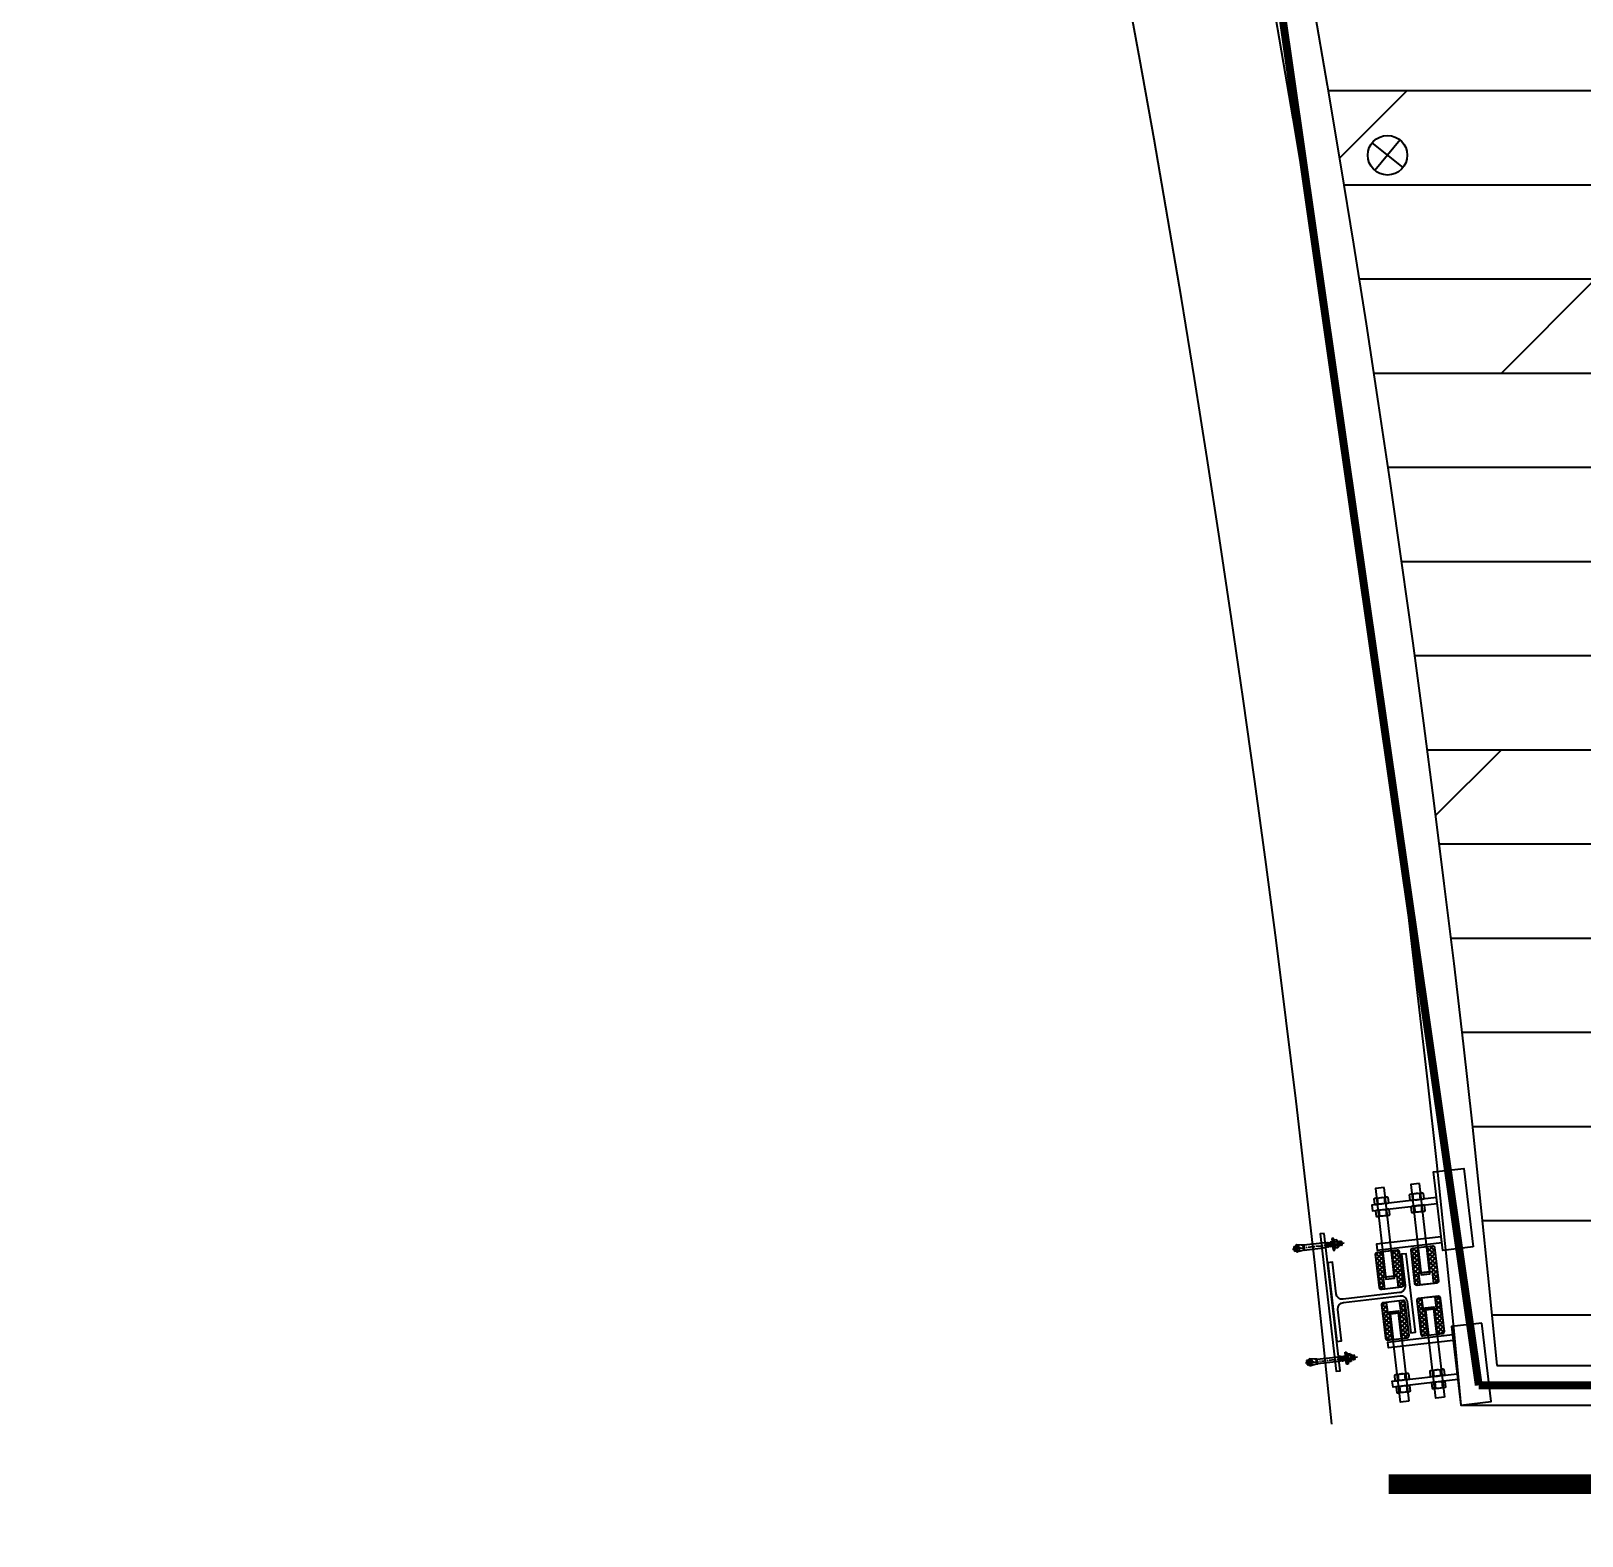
# Model space of a CAD drawing. Extents: x -89702 to 926017, y -610001 to -56924.
# Drawn here: x 50098 to 54020, y -131050 to -127245 of the extents above; entities that cross this region are included whole.
import ezdxf

# ---------------------------------------------------------------- set-up
doc = ezdxf.new("R2010")
doc.units = 0
doc.header["$LTSCALE"] = 10
doc.header["$MEASUREMENT"] = 0
doc.linetypes.add('CENTER', pattern=[2, 1.25, -0.25, 0.25, -0.25])
for name, color, linetype in [('CEN', 1, 'CENTER'), ('W-_ANTICOLLISION防撞措施', 6, 'Continuous'), ('W-PLASTIC_RAILINGS塑木栏杆', 6, 'Continuous'), ('W-STEEL_FRAME钢架', 3, 'Continuous'), ('W-WOOD_FLOOR木地板', 30, 'Continuous')]:
    doc.layers.add(name, color=color, linetype=linetype)
doc.styles.add('STANDARD_T3', font='simplex.shx', dxfattribs={"width": 0.7, "bigfont": 'gbcbig.shx'})
doc.dimstyles.new('W&&200', dxfattribs={"dimtxt": 700, "dimasz": 200, "dimexe": 500, "dimexo": 600, "dimgap": 200, "dimtad": 1, "dimdec": 0, "dimzin": 0, "dimdsep": 46, "dimtxsty": 'STANDARD_T3', "dimcen": 0.09, "dimclrd": 1, "dimclre": 1, "dimclrt": 7, "dimazin": 2, "dimtfac": 1, "dimtdec": 0, "dimtix": 1, "dimtmove": 2, "dimatfit": 3, "dimfxl": 0, "dimtolj": 1, "dimtzin": 0, "dimarcsym": 0})
pattern_1 = [(49.68420150381989, (-1344707.618885699, -2708936.447423299), (-6.052264038638758, 5.135562895788551), []), (139.6842015038199, (-1344707.618885699, -2708936.447423299), (-5.135562895788551, -6.052264038638757), [])]
pattern_2 = [(49.68420150381989, (-1344617.919490891, -2708929.097690575), (-6.052264038638758, 5.135562895788551), []), (139.6842015038199, (-1344617.919490891, -2708929.097690575), (-5.135562895788551, -6.052264038638757), [])]

# ---------------------------------------------------------------- blocks, each defined once
blk = doc.blocks.new('*D85')
at = {"layer": 'Defpoints', "color": 0, "transparency": 16777216}
for p in [(53713.31264249946, -130719.5643939077), (60847.30962359731, -130719.5643713261), (53713.31264249946, -134278.6058071854)]:
    blk.add_point(p, dxfattribs=at)
at = {"layer": 'W-WOOD_FLOOR木地板', "color": 1, "lineweight": -2, "transparency": 16777216}
for p, q in [((53713.31264249946, -134178.6058071854), (53713.31264249946, -134778.6058071854)), ((60847.30962359731, -134178.6058071854), (60847.30962359731, -134778.6058071854)), ((60647.30962359731, -134278.6058071854), (53913.31264249946, -134278.6058071854))]:
    blk.add_line(p, q, dxfattribs=at)
at = {"layer": 'W-WOOD_FLOOR木地板', "color": 1, "transparency": 16777216}
for points in [[(53913.31264249946, -134245.2724738521), (53913.31264249946, -134311.9391405187), (53713.31264249946, -134278.6058071854)], [(60647.30962359731, -134245.2724738521), (60647.30962359731, -134311.9391405187), (60847.30962359731, -134278.6058071854)]]:
    blk.add_solid(points, dxfattribs=at)
at = {"layer": 'W-WOOD_FLOOR木地板', "color": 7, "transparency": 16777216, "insert": (57280.31113304838, -133728.6058071854), "char_height": 700, "attachment_point": 5, "style": 'STANDARD_T3'}
blk.add_mtext('\\A1;7134', dxfattribs=at)
blk = doc.blocks.new('dimaideng')
for p, q in [((564093.6504764834, -312859.8047351431), (564167.724875482, -312926.9834774132)), ((564164.890825282, -312856.9229590791), (564096.4845266835, -312929.8652534772))]:
    blk.add_line(p, q)
blk.add_circle((564130.6876759827, -312893.3941062782), 50)
blk = doc.blocks.new('*U60')
at = {"rotation": 268.3344565354122}
blk.add_blockref('dimaideng', (332230.7636416096, 554781.485014278), dxfattribs=at)
blk = doc.blocks.new('*U61')
at = {"color": 0, "linetype": 'ByBlock', "lineweight": -2, "transparency": 16777216, "rotation": 95.4695864991613}
blk.add_blockref('*U60', (594737.4228015877, -313835.0294088777), dxfattribs=at)
blk = doc.blocks.new('HW200a')
at = {"layer": 'W-STEEL_FRAME钢架'}
blk.add_lwpolyline([(-1440883.381686876, 1205965.440581847), (-1440803.381686876, 1205965.440581847), (-1440803.381686876, 1205953.440581847), (-1441003.381686876, 1205953.440581847), (-1441003.381686876, 1205965.440581847), (-1440923.381686876, 1205965.440581847, 0.414213562373095), (-1440907.381686876, 1205981.440581847), (-1440907.381686876, 1206125.440581847, 0.414213562373095), (-1440923.381686876, 1206141.440581847), (-1441003.381686876, 1206141.440581847), (-1441003.381686876, 1206153.440581847), (-1440803.381686876, 1206153.440581847), (-1440803.381686876, 1206141.440581847), (-1440883.381686876, 1206141.440581847, 0.414213562373095), (-1440899.381686876, 1206125.440581847), (-1440899.381686876, 1205981.440581847, 0.414213562373095)], format="xyb", close=True, dxfattribs=at)
blk = doc.blocks.new('NY-M12')
for p, q in [((-0.7794228634060119, 0), (0.08660254037846471, -1.5)), ((-0.08660254037846471, 0), (0.7794228634060119, -1.5))]:
    blk.add_line(p, q)
blk.add_lwpolyline([(11.01499999999997, 0), (-11.015, 0), (-11.015, -1.5), (11.01499999999997, -1.5)], close=True)
blk = doc.blocks.new('$matou$00000104')
for p, q in [((-60.6343106712884, 6.063409997387907, 1e-08), (-62.00135385307476, 5.315338772527866, 1e-08)), ((-62.00135385307476, -5.315346299135854, 1e-08), (-62.00135385307476, 5.315338772527866, 1e-08)), ((-60.6343106712884, 6.063409997387907, 1e-08), (-56.91753413558035, 5.408042012800479, 1e-08)), ((-60.6343106712884, -6.063417523992939, 1e-08), (-60.6343106712884, 6.063409997387907, 1e-08)), ((-56.91753413558035, 6.508283704383075, 1e-08), (-56.91753413558035, 5.392294827084015, 1e-08)), ((-40.26023992027604, 6.519596590571609, 1e-08), (-54.04563538711591, 8.892189300433984, 1e-08)), ((-46.51618238549781, 0.8488741631911125, 1e-08), (-52.37411347224497, 0.8488741631911125, 1e-08)), ((-46.03110928470505, 0.3638010623376431, 1e-08), (-46.03110928470505, -0.3638085889454032, 1e-08)), ((-38.64954081513497, 6.063409997387907, 1e-08), (-40.26023992027604, 6.519596590571609, 1e-08)), ((-40.26023992027604, 5.007697491291538, 1e-08), (-40.26023992027604, 6.519596590571609, 1e-08)), ((-38.64954081513497, 4.973740758475969, 1e-08), (-40.26023992027604, 5.007697491291538, 1e-08)), ((-38.64954081513497, -6.063417523992939, 1e-08), (-38.64954081513497, 6.063409997387907, 1e-08)), ((-36.81864533366297, 6.548483098238648, 1e-08), (-38.16446771432675, 6.548483098238648, 1e-08)), ((-36.33357223287021, -6.063417523992939, 1e-08), (-36.33357223287021, 6.063409997387907, 1e-08)), ((-36.33357223287021, 6.063409997387907, 1e-08), (18.5534239027038, 6.063412713001981, 1e-08)), ((19.35791455947037, 6.063413234069458, 1e-08), (18.5534239027038, 6.063412713001981, 1e-08)), ((18.5534239027038, -4.663128857520405, 1e-08), (19.35791455947037, 6.063413234069458, 1e-08)), ((18.5534239027038, -6.063414287311389, 1e-08), (18.5534239027038, 6.063412713001981, 1e-08)), ((19.46293596669238, 6.063413234069458, 1e-08), (19.25289315224745, 6.063413234069458, 1e-08)), ((19.35858802579696, -4.850731535161003, 1e-08), (20.26810008978555, 4.850730481935898, 1e-08)), ((20.11056797928995, 4.941681688343124, 1e-08), (19.46293596669238, 6.063413234069458, 1e-08)), ((21.07191728023918, 6.063413234069458, 1e-08), (20.4242852703037, 4.941681688122571, 1e-08)), ((20.44932903626523, -3.638048783024715, 1e-08), (20.99503627466947, 3.638047729799382, 1e-08)), ((21.28196009468411, 6.063413234069458, 1e-08), (21.07191728023918, 6.063413234069458, 1e-08)), ((21.17761215377323, -4.850731535161003, 1e-08), (22.08712421777727, 4.850730481935898, 1e-08)), ((21.92959210728168, 4.941681688343124, 1e-08), (21.28196009468411, 6.063413234069458, 1e-08)), ((22.8909414082309, 6.063413234069458, 1e-08), (22.24330939829542, 4.941681688122571, 1e-08)), ((22.26835316425604, -3.638048783024715, 1e-08), (22.81406040264665, 3.638047729799382, 1e-08)), ((23.10098422267583, 6.063413234069458, 1e-08), (22.8909414082309, 6.063413234069458, 1e-08)), ((22.99663628176495, -4.850731535161003, 1e-08), (23.906148345769, 4.850730481935898, 1e-08)), ((23.7486162352734, 4.941681688343124, 1e-08), (23.10098422267583, 6.063413234069458, 1e-08)), ((24.70996553622263, 6.063413234069458, 1e-08), (24.06233352628715, 4.941681688122571, 1e-08)), ((24.08737729224777, -3.638048783024715, 1e-08), (24.63308453063837, 3.638047729799382, 1e-08)), ((24.92000835066756, 6.063413234069458, 1e-08), (24.70996553622263, 6.063413234069458, 1e-08)), ((24.81566040975758, -4.850731535161003, 1e-08), (25.72517247374526, 4.850730481935898, 1e-08)), ((25.56764036325058, 4.941681688343124, 1e-08), (24.92000835066756, 6.063413234069458, 1e-08)), ((26.5289896641998, 6.063413234069458, 1e-08), (25.88135765426341, 4.941681688122571, 1e-08)), ((25.90640142022494, -3.638048783024715, 1e-08), (26.4521086586301, 3.638047729799382, 1e-08)), ((26.73903247864473, 6.063413234069458, 1e-08), (26.5289896641998, 6.063413234069458, 1e-08)), ((26.63468453774931, -4.850731535161003, 1e-08), (27.54419660173699, 4.850730481935898, 1e-08)), ((27.38666449124139, 4.941681688343124, 1e-08), (26.73903247864473, 6.063413234069458, 1e-08)), ((28.34801379219152, 6.063413234069458, 1e-08), (27.70038178225514, 4.941681688122571, 1e-08)), ((27.72542554821666, -3.638048783024715, 1e-08), (28.27113278662182, 3.638047729799382, 1e-08)), ((28.55805660663646, 6.063413234069458, 1e-08), (28.34801379219152, 6.063413234069458, 1e-08)), ((28.45370866574103, -4.850731535161003, 1e-08), (29.36322072972962, 4.850730481935898, 1e-08)), ((29.20568861923311, 4.941681688343124, 1e-08), (28.55805660663646, 6.063413234069458, 1e-08)), ((30.16703792018325, 6.063413234069458, 1e-08), (29.51940591024686, 4.941681688122571, 1e-08)), ((29.54444967620839, -3.638048783024715, 1e-08), (30.09015691461354, 3.638047729799382, 1e-08)), ((30.37708073462818, 6.063413234069458, 1e-08), (30.16703792018325, 6.063413234069458, 1e-08)), ((30.2727327937173, -4.850731535161003, 1e-08), (31.18224485772134, 4.850730481935898, 1e-08)), ((31.02471274722484, 4.941681688343124, 1e-08), (30.37708073462818, 6.063413234069458, 1e-08)), ((31.98606204817497, 6.063413234069458, 1e-08), (31.33843003823858, 4.941681688122571, 1e-08)), ((31.36347380420011, -3.638048783024715, 1e-08), (31.90918104259072, 3.638047729799382, 1e-08)), ((32.19610486261899, 6.063413234069458, 1e-08), (31.98606204817497, 6.063413234069458, 1e-08)), ((32.09175692170902, -4.850731535161003, 1e-08), (33.00126898571216, 4.850730481935898, 1e-08)), ((32.84373687521656, 4.941681688343124, 1e-08), (32.19610486261899, 6.063413234069458, 1e-08)), ((33.80508617616579, 6.063413234069458, 1e-08), (33.15745416623122, 4.941681688122571, 1e-08)), ((33.18249793219184, -3.638048783024715, 1e-08), (33.72820517058244, 3.638047729799382, 1e-08)), ((34.01512899061072, 6.063413234069458, 1e-08), (33.80508617616579, 6.063413234069458, 1e-08)), ((33.91078104970074, -4.850731535161003, 1e-08), (34.82029311368933, 4.850730481935898, 1e-08)), ((34.66276100319374, 4.941681688343124, 1e-08), (34.01512899061072, 6.063413234069458, 1e-08)), ((35.62411030414296, 6.063413234069458, 1e-08), (34.97647829420748, 4.941681688122571, 1e-08)), ((35.00152206016901, -3.638048783024715, 1e-08), (35.54722929857417, 3.638047729799382, 1e-08)), ((35.83415311858789, 6.063413234069458, 1e-08), (35.62411030414296, 6.063413234069458, 1e-08)), ((35.72980517769247, -4.850731535161003, 1e-08), (36.63931724168106, 4.850730481935898, 1e-08)), ((36.48178513118546, 4.941681688343124, 1e-08), (35.83415311858789, 6.063413234069458, 1e-08)), ((36.03177903859068, 15.15853439996135, 1e-08), (40.07405487856613, 15.15853439996135, 1e-08)), ((36.03177926757598, -15.15853439996135, 1e-08), (36.03177903859068, 15.15853439996135, 1e-08)), ((37.44313443213468, 6.063413234069458, 1e-08), (36.79550242219921, 4.941681688122571, 1e-08)), ((36.82054618816073, -3.638048783024715, 1e-08), (37.36625342656589, 3.638047729799382, 1e-08)), ((37.65317724657962, 6.063413234069458, 1e-08), (37.44313443213468, 6.063413234069458, 1e-08)), ((37.54882930568419, -4.850731535161003, 1e-08), (38.45834136967278, 4.850730481935898, 1e-08)), ((38.30080925917719, 4.941681688343124, 1e-08), (37.65317724657962, 6.063413234069458, 1e-08)), ((39.26215856012641, 6.063413234069458, 1e-08), (38.61452655019093, 4.941681688122571, 1e-08)), ((38.63957031615246, -3.638048783024715, 1e-08), (39.18527755455762, 3.638047729799382, 1e-08)), ((39.47220137457134, 6.063413234069458, 1e-08), (39.26215856012641, 6.063413234069458, 1e-08)), ((39.36785343366046, -4.850731535161003, 1e-08), (40.07405518552696, 2.682087152280246, 1e-08)), ((40.07405535336329, 5.020971568419327, 1e-08), (39.47220137457134, 6.063413234069458, 1e-08)), ((40.07405487856613, 15.15853439996135, 1e-08), (40.07405510755052, -15.15853439996135, 1e-08)), ((48.38496416285398, 10.12084773781271, 1e-08), (41.58990883836759, 10.12084800994103, 1e-08)), ((41.58990802773042, -10.12084826116097, 1e-08), (41.58990883836759, 10.12084800994103, 1e-08)), ((48.38496396823848, 5.261248354527879, 1e-08), (41.5899086437521, 5.261248626656197, 1e-08)), ((48.38496416285398, 10.12084773781271, 1e-08), (49.16781443617401, 8.764911164151727, 1e-08)), ((49.16781373415233, -8.76491202231864, 1e-08), (49.16781443617401, 8.764911164151727, 1e-08)), ((49.86728309188584, 6.063416703339499, 1e-08), (49.21965108195036, 4.941685157389657, 1e-08)), ((49.24469484791189, -3.638045313757402, 1e-08), (49.79040208631613, 3.638051199069423, 1e-08)), ((50.07732590633077, 6.063416703339499, 1e-08), (49.86728309188584, 6.063416703339499, 1e-08)), ((49.97297796541989, -4.85072806589119, 1e-08), (50.88249002942393, 4.850733951202983, 1e-08)), ((50.72495791892834, 4.941685157610436, 1e-08), (50.07732590633077, 6.063416703339499, 1e-08)), ((51.68630721987756, 6.063416703339499, 1e-08), (51.03867520994118, 4.941685157389657, 1e-08)), ((51.0637189759027, -3.638045313757402, 1e-08), (51.60942621429331, 3.638051199069423, 1e-08)), ((51.8963500343225, 6.063416703339499, 1e-08), (51.68630721987756, 6.063416703339499, 1e-08)), ((51.79200209341161, -4.85072806589119, 1e-08), (52.7015141574002, 4.850733951202983, 1e-08)), ((52.54398204692006, 4.941685157610436, 1e-08), (51.8963500343225, 6.063416703339499, 1e-08)), ((53.50533134786929, 6.063416703339499, 1e-08), (52.85769933793381, 4.941685157389657, 1e-08)), ((52.88274310389443, -3.638045313757402, 1e-08), (53.42845034228503, 3.638051199069423, 1e-08)), ((53.71537416231422, 6.063416703339499, 1e-08), (53.50533134786929, 6.063416703339499, 1e-08)), ((53.61102622140425, -4.85072806589119, 1e-08), (54.52053828539192, 4.850733951202983, 1e-08)), ((54.36300617489724, 4.941685157610436, 1e-08), (53.71537416231422, 6.063416703339499, 1e-08)), ((55.32435547584646, 6.063416703339499, 1e-08), (54.67672346591007, 4.941685157389657, 1e-08)), ((54.7017672318716, -3.638045313757402, 1e-08), (55.24747447027676, 3.638051199069423, 1e-08)), ((55.53439829029139, 6.063416703339499, 1e-08), (55.32435547584646, 6.063416703339499, 1e-08)), ((55.43005034939597, -4.85072806589119, 1e-08), (56.33956241338365, 4.850733951202983, 1e-08)), ((56.18203030288805, 4.941685157610436, 1e-08), (55.53439829029139, 6.063416703339499, 1e-08)), ((57.14337960383818, 6.063416703339499, 1e-08), (56.4957475939018, 4.941685157389657, 1e-08)), ((56.52079135986332, -3.638045313757402, 1e-08), (57.06649859826848, 3.638051199069423, 1e-08)), ((57.35342241828312, 6.063416703339499, 1e-08), (57.14337960383818, 6.063416703339499, 1e-08)), ((57.24907447737223, -4.85072806589119, 1e-08), (58.15858654137628, 4.850733951202983, 1e-08)), ((58.00105443087978, 4.941685157610436, 1e-08), (57.35342241828312, 6.063416703339499, 1e-08)), ((58.05423859418534, -6.063410818041348, 1e-08), (58.06361017650124, 2.942648961834493e-06, 1e-08)), ((58.63084613883893, 5.486809158617007, 1e-08), (58.31611865187097, 4.941685157610436, 1e-08)), ((58.63084613883893, 5.486809158617007, 1e-08), (59.26692134617497, 4.850733951202983, 1e-08)), ((59.26692134617497, -4.85072806589119, 1e-08), (59.26692134617497, 4.850733951202983, 1e-08)), ((-60.6343106712884, -6.063417523992939, 1e-08), (-62.00135385307476, -5.315346299135854, 1e-08)), ((-60.6343106712884, -6.063417523992939, 1e-08), (-56.91753413558035, -5.408049539405738, 1e-08)), ((-56.91753413558035, -6.508291230990835, 1e-08), (-56.91753413558035, -5.392302353678133, 1e-08)), ((-40.26023992027604, -6.519604117165727, 1e-08), (-54.04563538711591, -8.892196827025373, 1e-08)), ((-46.51618238549781, -0.8488816897961442, 1e-08), (-52.37411347224497, -0.8488816897961442, 1e-08)), ((-38.64954081513497, -4.829600122085367, 1e-08), (-40.26023992027604, -5.007705017885655, 1e-08)), ((-40.26023992027604, -5.007705017885655, 1e-08), (-40.26023992027604, -6.519604117165727, 1e-08)), ((-38.64954081513497, -6.063417523992939, 1e-08), (-40.26023992027604, -6.519604117165727, 1e-08)), ((-36.81864533366297, -6.54849062484368, 1e-08), (-38.16446771432675, -6.54849062484368, 1e-08)), ((18.34338108825887, -6.063414287311389, 1e-08), (-36.33357223287021, -6.063417523992939, 1e-08)), ((18.5534239027038, -6.063414287311389, 1e-08), (18.34338108825887, -6.063414287311389, 1e-08)), ((19.20105591530137, -4.941682741582099, 1e-08), (18.5534239027038, -6.063414287311389, 1e-08)), ((20.16240521625059, -6.063414287311389, 1e-08), (19.51477320631511, -4.941682741347904, 1e-08)), ((20.37244803069552, -6.063414287311389, 1e-08), (20.16240521625059, -6.063414287311389, 1e-08)), ((21.02008004327854, -4.941682741582099, 1e-08), (20.37244803069552, -6.063414287311389, 1e-08)), ((21.98142934422776, -6.063414287311389, 1e-08), (21.33379733429229, -4.941682741347904, 1e-08)), ((22.1914721586727, -6.063414287311389, 1e-08), (21.98142934422776, -6.063414287311389, 1e-08)), ((22.83910417127026, -4.941682741582099, 1e-08), (22.1914721586727, -6.063414287311389, 1e-08)), ((23.80045347221949, -6.063414287311389, 1e-08), (23.1528214622831, -4.941682741347904, 1e-08)), ((24.01049628666442, -6.063414287311389, 1e-08), (23.80045347221949, -6.063414287311389, 1e-08)), ((24.65812829926199, -4.941682741582099, 1e-08), (24.01049628666442, -6.063414287311389, 1e-08)), ((25.61947760021121, -6.063414287311389, 1e-08), (24.97184559027482, -4.941682741347904, 1e-08)), ((25.82952041465614, -6.063414287311389, 1e-08), (25.61947760021121, -6.063414287311389, 1e-08)), ((26.4771524272528, -4.941682741582099, 1e-08), (25.82952041465614, -6.063414287311389, 1e-08)), ((27.43850172820294, -6.063414287311389, 1e-08), (26.79086971826655, -4.941682741347904, 1e-08)), ((27.64854454264787, -6.063414287311389, 1e-08), (27.43850172820294, -6.063414287311389, 1e-08)), ((28.29617655524453, -4.941682741582099, 1e-08), (27.64854454264787, -6.063414287311389, 1e-08)), ((29.25752585619466, -6.063414287311389, 1e-08), (28.60989384625918, -4.941682741347904, 1e-08)), ((29.46756867063959, -6.063414287311389, 1e-08), (29.25752585619466, -6.063414287311389, 1e-08)), ((30.1152006832217, -4.941682741582099, 1e-08), (29.46756867063959, -6.063414287311389, 1e-08)), ((31.07654998417183, -6.063414287311389, 1e-08), (30.42891797423545, -4.941682741347904, 1e-08)), ((31.28659279861586, -6.063414287311389, 1e-08), (31.07654998417183, -6.063414287311389, 1e-08)), ((31.93422481121343, -4.941682741582099, 1e-08), (31.28659279861586, -6.063414287311389, 1e-08)), ((32.89557411216356, -6.063414287311389, 1e-08), (32.24794210222717, -4.941682741347904, 1e-08)), ((33.10561692660758, -6.063414287311389, 1e-08), (32.89557411216356, -6.063414287311389, 1e-08)), ((33.75324893920515, -4.941682741582099, 1e-08), (33.10561692660758, -6.063414287311389, 1e-08)), ((34.71459824015437, -6.063414287311389, 1e-08), (34.0669662302189, -4.941682741347904, 1e-08)), ((34.92464105459931, -6.063414287311389, 1e-08), (34.71459824015437, -6.063414287311389, 1e-08)), ((35.57227306719687, -4.941682741582099, 1e-08), (34.92464105459931, -6.063414287311389, 1e-08)), ((36.5336223681461, -6.063414287311389, 1e-08), (35.88599035821062, -4.941682741347904, 1e-08)), ((40.07405510755052, -15.15853439996135, 1e-08), (36.03177926757598, -15.15853439996135, 1e-08)), ((36.74366518259103, -6.063414287311389, 1e-08), (36.5336223681461, -6.063414287311389, 1e-08)), ((37.3912971951886, -4.941682741582099, 1e-08), (36.74366518259103, -6.063414287311389, 1e-08)), ((38.35264649613782, -6.063414287311389, 1e-08), (37.70501448620325, -4.941682741347904, 1e-08)), ((38.56268931058275, -6.063414287311389, 1e-08), (38.35264649613782, -6.063414287311389, 1e-08)), ((39.21032132316577, -4.941682741582099, 1e-08), (38.56268931058275, -6.063414287311389, 1e-08)), ((40.07405457023924, -5.892005376545512, 1e-08), (39.52538554415696, -4.941682741582099, 1e-08)), ((48.38496354684685, -5.261249150004232, 1e-08), (41.58990822234591, -5.261248877875914, 1e-08)), ((48.38496335223044, -10.12084853329202, 1e-08), (41.58990802773042, -10.12084826116097, 1e-08)), ((48.38496335223044, -10.12084853329202, 1e-08), (49.16781373415233, -8.76491202231864, 1e-08)), ((49.8154458549252, -4.941679272312285, 1e-08), (49.16781384234218, -6.063410818041348, 1e-08)), ((50.77679515587442, -6.063410818041348, 1e-08), (50.12916314593895, -4.941679272077863, 1e-08)), ((50.98683797031936, -6.063410818041348, 1e-08), (50.77679515587442, -6.063410818041348, 1e-08)), ((51.63446998291693, -4.941679272312285, 1e-08), (50.98683797031936, -6.063410818041348, 1e-08)), ((52.59581928386615, -6.063410818041348, 1e-08), (51.94818727392976, -4.941679272077863, 1e-08)), ((52.80586209831108, -6.063410818041348, 1e-08), (52.59581928386615, -6.063410818041348, 1e-08)), ((53.45349411090865, -4.941679272312285, 1e-08), (52.80586209831108, -6.063410818041348, 1e-08)), ((54.41484341185787, -6.063410818041348, 1e-08), (53.76721140192149, -4.941679272077863, 1e-08)), ((54.62488622630281, -6.063410818041348, 1e-08), (54.41484341185787, -6.063410818041348, 1e-08)), ((55.27251823889947, -4.941679272312285, 1e-08), (54.62488622630281, -6.063410818041348, 1e-08)), ((56.2338675398496, -6.063410818041348, 1e-08), (55.58623552991321, -4.941679272077863, 1e-08)), ((56.44391035429453, -6.063410818041348, 1e-08), (56.2338675398496, -6.063410818041348, 1e-08)), ((57.09154236689119, -4.941679272312285, 1e-08), (56.44391035429453, -6.063410818041348, 1e-08)), ((58.05423859418534, -6.063410818041348, 1e-08), (57.40660658786783, -4.941679272312285, 1e-08)), ((58.05423859418534, -6.063410818041348, 1e-08), (59.26692134617497, -4.85072806589119, 1e-08))]:
    blk.add_line(p, q)
at = {"extrusion": (0, 0, -1)}
for centre, major_axis, ratio, start_param, end_param in [((-54.49216863160109, 6.508283704383075, 1e-08), (-1.714992394826647, 1.714992394826647), 0.9999999999997189, 5.497787143781998, 7.253749442459084), ((-52.37411347224497, 5.392294827084015, 1e-08), (-3.212683561024417, 3.212683561024417), 0.9999999999993903, 3.926990816987546, 5.497787143781833), ((-53.87859359804952, 5.581816676234439, 1e-08), (-0.4451014818017711, 0.4451014818017711), 0.9999999999992336, 4.71238898038469, 10.99557428756428), ((-46.51618238549781, 0.3638010623376431, 1e-08), (0.3429984789662514, 0.3429984789662514), 0.9999999999958633, -0.7853981633995167, 0.7853981633995164), ((-46.51618238549781, 0.3638010623376431, 1e-08), (0.3429984789662514, 0.3429984789662514), 0.9999999999958633, -0.7853981633995167, 0.7853981633995164), ((-38.16446771432675, 6.063409997387907, 1e-08), (0.3429984789651378, 0.3429984789651379), 0.9999999999986062, 3.926990816987939, 5.497787143781441), ((-36.81864533366297, 6.063409997387907, 1e-08), (0.342998478964546, 0.3429984789645463), 0.9999999999992444, -0.7853981633978262, 0.7853981633978258), ((33.00126898571216, 5.03263289476422, 1e-08), (-0.1286244296118589, 0.1286244296118589), 1, 2.879793265840473, 4.97418836813401), ((34.82029311368933, 5.03263289476422, 1e-08), (-0.1286244296118589, 0.1286244296118589), 1, 2.879793265840473, 4.97418836813401), ((36.63931724168106, 5.03263289476422, 1e-08), (-0.1286244296118589, 0.1286244296118589), 1, 2.879793265840473, 4.97418836813401), ((38.45834136967278, 5.03263289476422, 1e-08), (-0.1286244296118589, 0.1286244296118589), 1, 2.879793265840473, 4.97418836813401), ((45.00560040051278, 7.691048181514816, 1e-08), (-2.943129739134957, 2.943129739134956), 0.9999999999996942, 1.732823117807996, 2.979565942665545), ((31.0969312715024, 2.946057975350413e-07, 1e-08), (12.77804378033228, 12.77804378033229), 0.9999999999999414, 0.4899746434144134, 1.080821763480976), ((50.88249002942393, 5.032636364031305, 1e-08), (0.1286244296119411, 0.1286244296119411), 0.9999999999950004, 1.308996939049326, 3.403392041340363), ((52.7015141574002, 5.032636364031305, 1e-08), (-0.1286244296119411, 0.1286244296119411), 0.9999999999950002, 2.879793265839222, 4.97418836813026), ((54.52053828539192, 5.032636364031305, 1e-08), (-0.1286244296119411, 0.1286244296119411), 0.9999999999950002, 2.879793265839222, 4.97418836813026), ((56.33956241338365, 5.032636364031305, 1e-08), (-0.1286244296119411, 0.1286244296119411), 0.9999999999950002, 2.879793265839222, 4.97418836813026), ((58.15858654137628, 5.032636364031305, 1e-08), (0.1286244296119411, 0.1286244296119411), 0.9999999999950004, 1.308996939049326, 3.403392041340363), ((-52.37411347224497, -5.392302353678133, 1e-08), (-3.212683561024051, 3.212683561024049), 0.9999999999996187, 5.497787143781947, 7.068583470577225), ((-54.49216863160109, -6.508291230990835, 1e-08), (1.714992394826633, 1.714992394826633), 0.9999999999998128, 2.171028518310357, 3.926990816987335), ((-53.87859359804952, -5.581824202825828, 1e-08), (0.4451014818010889, 0.445101481801089), 0.9999999999989785, 3.14159265359056, 9.424777960770147), ((-46.51618238549781, -0.3638085889454032, 1e-08), (-0.3429984789663649, 0.3429984789663648), 0.999999999995669, 2.356194490190179, 3.926990816989407), ((-38.16446771432675, -6.063417523992939, 1e-08), (0.342998478966365, 0.342998478966365), 0.9999999999961378, 2.356194490190413, 3.926990816989172), ((-36.81864533366297, -6.063417523992939, 1e-08), (-0.3429984789656829, 0.3429984789656829), 0.9999999999996464, 2.356194490192168, 3.926990816987418), ((19.35858802579696, -5.032633947989325, 1e-08), (-0.1286244296119411, 0.1286244296119411), 0.9999999999950002, 6.021385919429016, 8.115781021720053), ((21.17761215377323, -5.032633947989325, 1e-08), (0.1286244296119411, 0.1286244296119411), 0.9999999999950004, 4.450589592639119, 6.544984694930156), ((22.99663628176495, -5.032633947989325, 1e-08), (0.1286244296119411, 0.1286244296119411), 0.9999999999950004, 4.450589592639119, 6.544984694930156), ((24.81566040975758, -5.032633947989325, 1e-08), (-0.1286244296119411, 0.1286244296119411), 0.9999999999950002, 6.021385919429016, 8.115781021720053), ((26.63468453774931, -5.032633947989325, 1e-08), (-0.1286244296119411, 0.1286244296119411), 0.9999999999950002, 6.021385919429016, 8.115781021720053), ((28.45370866574103, -5.032633947989325, 1e-08), (-0.1286244296119411, 0.1286244296119411), 0.9999999999950002, 6.021385919429016, 8.115781021720053), ((30.2727327937173, -5.032633947989325, 1e-08), (0.1286244296119411, 0.1286244296119411), 0.9999999999950004, 4.450589592639119, 6.544984694930156), ((32.09175692170902, -5.032633947989325, 1e-08), (0.1286244296119411, 0.1286244296119411), 0.9999999999950004, 4.450589592639119, 6.544984694930156), ((33.91078104970074, -5.032633947989325, 1e-08), (-0.1286244296118053, 0.1286244296118052), 1, 6.021385919430266, 8.115781021723803), ((35.72980517769247, -5.032633947989325, 1e-08), (-0.1286244296118053, 0.1286244296118052), 1, 6.021385919430266, 8.115781021723803), ((37.54882930568419, -5.032633947989325, 1e-08), (-0.1286244296118053, 0.1286244296118052), 1, 6.021385919430266, 8.115781021723803), ((39.36785343366046, -5.032633947989325, 1e-08), (0.1286244296124484, 0.1286244296124484), 0.99999999999, 4.45058959264037, 6.544984694933907), ((45.00559978449019, -7.691048706305082, 1e-08), (2.943129739134568, 2.943129739134568), 0.999999999999652, 0.1620267910125437, 1.408769615870177)]:
    blk.add_ellipse(centre, major_axis=major_axis, ratio=ratio, start_param=start_param, end_param=end_param, dxfattribs=at)
for centre in [(-49.73301181178249, 4.849751860869674, 1e-08), (-49.73301181178249, -4.849759387477434, 1e-08)]:
    blk.add_ellipse(centre, major_axis=(0.4451014818016575, 0.4451014818016575), ratio=0.9999999999992336, dxfattribs=at)
at = {"extrusion": (0, 0, -0.9999999999999999)}
for centre, start_param, end_param in [((20.26810008978555, 5.03263289476422, 1e-08), 1.308996939049326, 3.403392041340363), ((22.08712421777727, 5.03263289476422, 1e-08), 1.308996939049326, 3.403392041340363), ((23.906148345769, 5.03263289476422, 1e-08), 1.308996939049326, 3.403392041340363), ((29.36322072972962, 5.03263289476422, 1e-08), 1.308996939049326, 3.403392041340363), ((31.18224485772134, 5.03263289476422, 1e-08), 1.308996939049326, 3.403392041340363), ((49.97297796541989, -5.032630478719511, 1e-08), 4.450589592639119, 6.544984694930157), ((51.79200209341161, -5.032630478719511, 1e-08), 4.450589592639119, 6.544984694930157), ((57.24907447737223, -5.032630478719511, 1e-08), 4.450589592639119, 6.544984694930157)]:
    blk.add_ellipse(centre, major_axis=(0.1286244296119947, 0.1286244296119948), ratio=0.9999999999949999, start_param=start_param, end_param=end_param, dxfattribs=at)
at = {"extrusion": (0, 0, -0.9999999999999998)}
for centre, start_param, end_param in [((25.72517247374526, 5.03263289476422, 1e-08), 2.879793265839222, 4.97418836813026), ((27.54419660173699, 5.03263289476422, 1e-08), 2.879793265839222, 4.97418836813026), ((53.61102622140425, -5.032630478719511, 1e-08), 6.021385919429016, 8.115781021720053), ((55.43005034939597, -5.032630478719511, 1e-08), 6.021385919429016, 8.115781021720053)]:
    blk.add_ellipse(centre, major_axis=(-0.1286244296119947, 0.1286244296119947), ratio=0.9999999999950001, start_param=start_param, end_param=end_param, dxfattribs=at)
at = {"layer": 'CEN'}
blk.add_line((-66.05841751907883, 2.359053723921534e-06, 1e-08), (66.05841751907883, -6.345755991787883e-07, 1e-08), dxfattribs=at)
at = {"extrusion": (0, 0, -1), "xscale": 1.01056896011507, "yscale": 1.01056896011507, "zscale": -1.010568960117647, "rotation": 90.00000229450367}
blk.add_blockref('NY-M12', (-41.58990843304855, -1.256098585145082e-07, -1e-08), dxfattribs=at)

msp = doc.modelspace()

# ---------------------------------------------------------------- hatches: boundary and pattern name
h = msp.add_hatch()
h.set_pattern_fill('ANSI37', color=256, scale=4.999999999999999, angle=4.68420150381996)
h.set_pattern_definition(pattern_2)
h.paths.add_polyline_path([(53557.64445335109, -130331.2186994165, 0.4142135623739296), (53552.09945725481, -130326.8308732699), (53537.38320810988, -130328.5453106037), (53544.90481278318, -130393.108655182), (53551.36114724091, -130392.3564947146), (53554.83265709004, -130422.1549614433), (53563.09257177706, -130421.1926845767, 0.4142135623729367), (53567.48039792356, -130415.6476884805)])
h.paths.add_polyline_path([(53507.88346446666, -130422.5907081788, 0.4142135623732011), (53513.42846056301, -130426.9785343253), (53521.06106146442, -130426.0893392723), (53517.58955161524, -130396.2908725437), (53524.04588607315, -130395.5387120765), (53516.52428140008, -130330.9753674982), (53502.43534604076, -130332.6167230186, 0.4142135623723136), (53498.04751989426, -130338.1617191148)])
h = msp.add_hatch()
h.set_pattern_fill('ANSI37', color=256, scale=4.999999999999999, angle=4.68420150381996)
h.set_pattern_definition(pattern_1)
h.paths.add_polyline_path([(53647.03985353635, -130320.8041698691, 0.4142135623732086), (53641.4948574403, -130316.4163437225), (53626.77860829514, -130318.1307810564), (53634.30021296843, -130382.6941256346), (53640.7565474264, -130381.9419651672), (53644.22805727535, -130411.7404318958), (53652.48797196255, -130410.7781550292, 0.4142135623729812), (53656.8757981091, -130405.233158933)])
h.paths.add_polyline_path([(53597.27886465221, -130412.1761786313, 0.4142135623729573), (53602.82386074832, -130416.5640047778), (53610.45646164968, -130415.6748097248), (53606.98495180078, -130385.8763429963), (53613.44128625846, -130385.1241825291), (53605.91968158534, -130320.5608379508), (53591.83074622601, -130322.2021934711, 0.414213562373233), (53587.44292007951, -130327.7471895675)])
h = msp.add_hatch()
h.set_pattern_fill('ANSI37', color=256, scale=4.999999999999999, angle=4.68420150381996)
h.set_pattern_definition(pattern_2)
h.paths.add_polyline_path([(53572.54305467202, -130459.1041138491, 0.4142135623732271), (53566.99805857596, -130454.7162877025), (53558.73814388871, -130455.678564569), (53562.20965373795, -130485.4770312975), (53555.75331927999, -130486.2291917647), (53563.27492395334, -130550.7925363431), (53577.99117309821, -130549.0780990093, 0.4142135623726249), (53582.37899924477, -130543.5331029129)])
h.paths.add_polyline_path([(53522.78206578788, -130550.4761226113, 0.4142135623735912), (53528.32706188399, -130554.8639487578), (53542.41599724325, -130553.2225932375), (53534.89439257019, -130488.6592486591), (53528.43805811228, -130489.4114091263), (53524.9665482631, -130459.612942398), (53517.33394736168, -130460.5021374511, 0.414213562372937), (53512.94612121518, -130466.0471335474)])
h = msp.add_hatch()
h.set_pattern_fill('ANSI37', color=256, scale=4.999999999999999, angle=4.68420150381996)
h.set_pattern_definition(pattern_1)
h.paths.add_polyline_path([(53661.9384548575, -130448.6895843016, 0.4142135623723338), (53656.39345876122, -130444.3017581551), (53648.13354407426, -130445.2640350215), (53651.60505392321, -130475.0625017498), (53645.14871946553, -130475.8146622172), (53652.6703241386, -130540.3780067956), (53667.38657328347, -130538.6635694618, 0.4142135623728423), (53671.77439943003, -130533.1185733655)])
h.paths.add_polyline_path([(53612.17746597313, -130540.0615930639, 0.4142135623733477), (53617.72246206948, -130544.4494192104), (53631.81139742851, -130542.80806369), (53624.2897927555, -130478.2447191116), (53617.83345829777, -130478.996879579), (53614.36194844864, -130449.1984128506), (53606.72934754717, -130450.0876079036, 0.4142135623738554), (53602.34152140043, -130455.6326039999)])
at = {"layer": 'W-WOOD_FLOOR木地板'}
h = msp.add_hatch(dxfattribs=at)
h.set_pattern_fill('DOLMIT', color=256, scale=300)
h.set_pattern_definition([(0, (0, 0), (0, 238.122618), []), (45, (0, 0), (-476.2449108957954, 476.2449108957954), [336.756381, -673.512])])
edge = h.paths.add_edge_path()
edge.add_line((60622.30962324358, -102819.8312473243), (55146.09257740428, -102819.8038086314))
edge.add_line((55146.09257740428, -102819.8038086314), (53996.59387888265, -103586.136274318))
edge.add_line((53996.59387888265, -103586.136274318), (53996.59387888264, -106373.3797993869))
edge.add_line((53996.59387888264, -106373.3797993869), (49847.3093239218, -106373.3797993329))
edge.add_line((49847.3093239218, -106373.3797993329), (49847.30932390562, -102819.7957548155))
edge.add_line((49847.30932390562, -102819.7957548155), (46403.52305819088, -102819.7602622524))
edge.add_arc((36695.42038167642, -100101.547293762), 10081.46513755897, 318.1758005539471, 344.3580588203071, ccw=False)
edge.add_arc((8824.444655262174, -134926.5773190099), 45185.57901052471, 5.469640641015474, 38.457154601379614, ccw=False)
edge.add_line((53804.28669785825, -130619.5643936197), (60622.30962324358, -130619.5643716427))
edge.add_line((60622.30962324358, -130619.5643716427), (60622.30962324358, -102819.8312473243))
h.paths.add_polyline_path([(51947.30932160333, -115086.1362743181), (51947.30932160324, -106373.379799314), (53996.59387888265, -106376.3895366207), (53996.59387890477, -103586.1362742412), (57947.30932156596, -103586.136274318), (57947.30932156596, -115086.136274318)], flags=16)

# ---------------------------------------------------------------- linework, layer by layer
for p, q in [((53593.96760807076, -130201.141664759), (53592.15470848291, -130185.5802432469)), ((53611.35004699352, -130199.1166173473), (53609.53714740573, -130183.5551958351)), ((53504.57220788527, -130211.5561943065), (53502.75930829765, -130195.9947727944)), ((53506.30796280992, -130226.4554276716), (53508.12086239777, -130242.0168491838)), ((53521.95464680804, -130209.5311468947), (53520.14174722048, -130193.9697253825)), ((53523.69040173275, -130224.4303802599), (53525.5033013206, -130239.9918017721)), ((53595.70336299547, -130216.0408981243), (53597.51626258309, -130231.6023196365)), ((53613.08580191829, -130214.0158507124), (53614.89870150585, -130229.5772722247)), ((53556.50024759735, -130657.2919205092), (53554.68734800949, -130641.7304989971)), ((53573.88268652011, -130655.2668730975), (53572.06978693255, -130639.7054515853)), ((53645.8956477826, -130646.8773909619), (53644.08274819498, -130631.3159694497)), ((53663.27808670537, -130644.8523435501), (53661.46518711781, -130629.2909220379)), ((53665.01384163013, -130659.7515769153), (53666.82674121793, -130675.3129984275)), ((53558.236002522, -130672.1911538745), (53560.04890210967, -130687.7525753867)), ((53575.61844144482, -130670.1661064628), (53577.43134103244, -130685.7275279749)), ((53647.63140270731, -130661.776624327), (53649.44430229516, -130677.3380458392))]:
    msp.add_line(p, q)
for points in [[(53744.2317423487, -130319.5489845059), (53667.74901107902, -130328.4591931187), (53644.60561208468, -130129.8027482623), (53721.08834335435, -130120.8925396494)], [(53519.36513002642, -130169.5622962212), (53497.51292109239, -130172.1080701104), (53524.12782993575, -130400.5629816952), (53545.98003886995, -130398.017207806)], [(53585.10763465834, -130200.7056518882), (53583.6322429725, -130188.0413035296), (53584.91202559846, -130186.4240130018), (53616.77983029064, -130182.7114260801), (53618.39712081832, -130183.991208706), (53619.87251250417, -130196.6555570646), (53618.59272987826, -130198.2728475925), (53586.72492518608, -130201.985434514)], [(53608.7605302119, -130159.1477666736), (53586.9083212777, -130161.6935405631), (53613.52323012124, -130390.1484521479), (53635.37543905544, -130387.6026782585)], [(53652.12721675774, -130194.366092841), (53488.23564975121, -130213.4593970114), (53489.97140467592, -130228.3586303756), (53653.86297168245, -130209.2653262053)], [(53495.71223447309, -130211.1201814357), (53494.23684278724, -130198.4558330769), (53495.51662541297, -130196.8385425492), (53527.38443010516, -130193.1259556277), (53529.00172063283, -130194.4057382535), (53530.47711231868, -130207.0700866121), (53529.19732969301, -130208.6873771399), (53497.32952500076, -130212.3999640614)], [(53497.78549729974, -130228.9164879544), (53499.26088898536, -130241.580836313), (53500.87817951309, -130242.8606189388), (53532.74598420528, -130239.1480320171), (53534.02576683101, -130237.5307414894), (53532.55037514539, -130224.8663931308), (53530.93308461743, -130223.5866105051), (53499.06527992553, -130227.2991974267)], [(53587.18089748506, -130218.5019584069), (53588.6562891709, -130231.1663067655), (53590.27357969858, -130232.4460893914), (53622.14138439082, -130228.7335024698), (53623.4211670165, -130227.116211942), (53621.94577533071, -130214.4518635833), (53620.32848480291, -130213.1720809574), (53588.46068011079, -130216.8846678792)], [(53368.03710314631, -130285.1268478868), (53358.10428090324, -130286.2840178365), (53398.6052291434, -130633.9327963353), (53408.53805138642, -130632.7756263856)], [(53663.69891625491, -130293.6943152692), (53499.80734924832, -130312.7876194396), (53501.54310417309, -130327.6868528039), (53665.43467117962, -130308.5935486336)], [(53544.90481278318, -130393.108655182), (53524.04588607315, -130395.5387120765), (53516.52428140008, -130330.9753674981), (53537.38320810988, -130328.5453106037)], [(53634.30021296843, -130382.6941256346), (53613.44128625846, -130385.124182529), (53605.91968158534, -130320.5608379506), (53626.77860829514, -130318.1307810564)], [(53644.22805727535, -130411.7404318957), (53610.45646164968, -130415.6748097248), (53606.98495180078, -130385.8763429963), (53640.7565474264, -130381.9419651672)], [(53554.83265709004, -130422.1549614433), (53521.06106146442, -130426.0893392723), (53517.58955161524, -130396.2908725437), (53551.36114724091, -130392.3564947146)], [(53558.73814388877, -130455.6785645689), (53524.9665482631, -130459.612942398), (53528.43805811228, -130489.4114091263), (53562.20965373795, -130485.4770312975)], [(53648.13354407426, -130445.2640350215), (53614.36194844864, -130449.1984128504), (53617.83345829777, -130478.996879579), (53651.60505392321, -130475.0625017498)], [(53582.28628426074, -130709.6598337306), (53560.43407532678, -130712.20560762), (53533.81916648318, -130483.7506960352), (53555.67137541721, -130481.2049221457)], [(53555.75331927999, -130486.2291917648), (53534.89439257019, -130488.6592486591), (53542.41599724325, -130553.2225932375), (53563.27492395334, -130550.7925363431)], [(53671.68168444629, -130699.2453041833), (53649.82947551209, -130701.7910780726), (53623.2145666685, -130473.3361664877), (53645.0667756027, -130470.7903925985)], [(53645.14871946553, -130475.8146622173), (53624.2897927555, -130478.2447191116), (53631.81139742851, -130542.80806369), (53652.6703241386, -130540.3780067956)], [(53694.21931189712, -130555.6728299799), (53530.32774489053, -130574.7661341502), (53528.59198996611, -130559.866900786), (53692.48355697264, -130540.7735966156)], [(53766.65194834291, -130511.9977435177), (53690.16921707324, -130520.9079521305), (53713.31261606759, -130719.564396987), (53789.79534733732, -130710.6541883741)], [(53705.79101139429, -130655.001052408), (53541.89944438776, -130674.0943565785), (53540.16368946328, -130659.1951232142), (53704.05525646982, -130640.1018190438)], [(53547.64027418493, -130656.8559076383), (53546.16488249932, -130644.1915592797), (53547.44466512505, -130642.574268752), (53579.31246981723, -130638.8616818304), (53580.92976034497, -130640.1414644562), (53582.40515203075, -130652.8058128149), (53581.12536940485, -130654.4231033426), (53549.25756471261, -130658.1356902643)], [(53637.03567437042, -130646.441378091), (53635.56028268457, -130633.7770297322), (53636.84006531036, -130632.1597392045), (53668.70787000249, -130628.4471522829), (53670.32516053022, -130629.7269349087), (53671.80055221607, -130642.3912832675), (53670.52076959034, -130644.0085737952), (53638.65296489815, -130647.7211607168)], [(53639.1089371969, -130664.2376846097), (53640.58432888275, -130676.9020329683), (53642.20161941042, -130678.181815594), (53674.06942410266, -130674.4692286726), (53675.34920672863, -130672.8519381448), (53673.87381504278, -130660.1875897862), (53672.25652451499, -130658.9078071604), (53640.38871982286, -130662.620394082)], [(53549.71353701159, -130674.652214157), (53551.18892869743, -130687.3165625158), (53552.80621922517, -130688.5963451418), (53584.67402391712, -130684.88375822), (53585.95380654308, -130683.2664676923), (53584.47841485724, -130670.6021193336), (53582.8611243295, -130669.3223367078), (53550.99331963737, -130673.0349236293)]]:
    msp.add_lwpolyline(points, close=True)
for points in [[(53563.09257177706, -130421.1926845767), (53513.42846056301, -130426.9785343253, -0.414213562373095), (53507.88346446666, -130422.5907081787), (53498.04751989426, -130338.1617191148, -0.414213562373095), (53502.43534604076, -130332.6167230186), (53552.09945725481, -130326.8308732699, -0.414213562373095), (53557.64445335109, -130331.2186994164), (53567.48039792356, -130415.6476884805, -0.414213562373095)], [(53652.48797196231, -130410.7781550292), (53602.82386074832, -130416.5640047778, -0.414213562373095), (53597.27886465221, -130412.1761786313), (53587.44292007951, -130327.7471895673, -0.414213562373095), (53591.83074622601, -130322.2021934711), (53641.49485744006, -130316.4163437225, -0.414213562373095), (53647.03985353635, -130320.8041698691), (53656.8757981091, -130405.233158933, -0.414213562373095)], [(53566.99805857573, -130454.7162877025), (53517.33394736168, -130460.5021374511, 0.414213562373095), (53512.94612121518, -130466.0471335473), (53522.78206578788, -130550.4761226113, 0.414213562373095), (53528.32706188399, -130554.8639487578), (53577.99117309798, -130549.0780990093, 0.414213562373095), (53582.37899924477, -130543.5331029129), (53572.54305467202, -130459.104113849, 0.414213562373095)], [(53656.39345876122, -130444.3017581551), (53606.72934754717, -130450.0876079036, 0.414213562373095), (53602.34152140043, -130455.6326039999), (53612.17746597313, -130540.0615930639, 0.414213562373095), (53617.72246206948, -130544.4494192104), (53667.38657328347, -130538.6635694618, 0.414213562373095), (53671.77439943003, -130533.1185733656), (53661.9384548575, -130448.6895843015, 0.414213562373095)]]:
    msp.add_lwpolyline(points, format="xyb", close=True)
at = {"color": 7, "true_color": 0xffffff}
msp.add_arc((8532.381064708112, -135319.4261989702), 45085.43480634245, 5.794253965839841, 39.00501180406371, dxfattribs=at)
for centre, radius, start, end in [((53588.65286850685, -130193.3291879795), 7.291666661199997, 59.7750842632956, 133.5148796140719), ((53603.96633559559, -130211.3524235021), 26.96657444379199, 77.71116423393912, 115.5787996084352), ((53614.72652689094, -130190.2916168618), 7.291666661199997, 59.7750842632956, 133.5148796140719), ((53499.25746832136, -130203.7437175269), 7.291666661199997, 59.7750842632956, 133.5148796140719), ((53499.3828284003, -130204.8197732798), 7.291666661199997, 239.7750842632956, 313.5148796140719), ((53502.80612283386, -130234.2043724043), 7.291666661199997, 59.77508427878334, 133.5148795951405), ((53514.57093541033, -130221.7669530495), 26.96657444379199, 77.71116423393912, 115.5787996084352), ((53510.14301969326, -130183.7589666398), 26.96657444379199, 257.7111642339391, 295.578799638283), ((53518.1195899226, -130252.227607927), 26.96657444379199, 77.71116423393912, 115.5787996382829), ((53525.33112670569, -130200.7061464094), 7.291666661199997, 59.7750842632956, 133.5148796140719), ((53525.45648678462, -130201.7822021621), 7.291666661199997, 239.7750842632956, 313.5148796140719), ((53528.87978121795, -130231.1668012867), 7.291666661199997, 59.7750842632956, 133.5148796140719), ((53588.77822858578, -130194.4052437323), 7.291666661199997, 239.7750842632956, 313.5148796140719), ((53592.20152301912, -130223.7898428568), 7.291666661199997, 59.77508427878334, 133.5148795951405), ((53599.53841987875, -130173.3444370923), 26.96657444379199, 257.7111642339391, 295.578799638283), ((53607.51499010791, -130241.8130783794), 26.96657444379199, 77.71116423393912, 115.5787996382829), ((53603.08707439108, -130203.8050919697), 26.96657444379199, 257.71116427147, 295.578799638283), ((53614.85188696987, -130191.3676726146), 7.291666661199997, 239.7750842632956, 313.5148796140719), ((53618.27518140327, -130220.7522717391), 7.291666661199997, 59.7750842632956, 133.5148796140719), ((53618.40054148244, -130221.828327492), 7.291666661199997, 239.7750842632956, 313.5148796140719), ((53502.9314829128, -130235.2804281572), 7.291666661199997, 239.7750842632956, 313.5148796140719), ((53513.69167420577, -130214.2196215173), 26.96657444379199, 257.71116427147, 295.578799638283), ((53529.00514129695, -130232.2428570396), 7.291666661199997, 239.7750842632956, 313.5148796140719), ((53592.32688309811, -130224.8658986097), 7.291666661199997, 239.7750842632956, 313.5148796140719), ((53551.18550803344, -130649.4794437297), 7.291666661199997, 59.7750842632956, 133.5148796140719), ((53551.31086811237, -130650.5554994826), 7.291666661199997, 239.7750842632956, 313.5148796140719), ((53566.49897512223, -130667.5026792523), 26.96657444379199, 77.71116423393912, 115.5787996084352), ((53562.07105940534, -130629.4946928426), 26.96657444379199, 257.7111642339391, 295.578799638283), ((53577.25916641753, -130646.4418726121), 7.291666661199997, 59.7750842632956, 133.5148796140719), ((53577.38452649646, -130647.517928365), 7.291666661199997, 239.7750842632956, 313.5148796140719), ((53640.58090821869, -130639.0649141823), 7.291666661199997, 59.7750842632956, 133.5148796140719), ((53640.70626829762, -130640.140969935), 7.291666661199997, 239.7750842632956, 313.5148796140719), ((53655.89437530772, -130657.0881497048), 26.96657444379199, 77.71116423393912, 115.5787996084352), ((53651.46645959059, -130619.0801632951), 26.96657444379199, 257.7111642339391, 295.578799638283), ((53659.44302982005, -130687.5488045822), 26.96657444379199, 77.71116423393912, 115.5787996382829), ((53666.65456660301, -130636.0273430647), 7.291666661199997, 59.7750842632956, 133.5148796140719), ((53666.77992668201, -130637.1033988174), 7.291666661199997, 239.7750842632956, 313.5148796140719), ((53670.20322111534, -130666.487997942), 7.291666661199997, 59.7750842632956, 133.5148796140719), ((53554.7341625457, -130679.9400986072), 7.291666661199997, 59.7750842632956, 133.5148796140719), ((53554.85952262493, -130681.0161543599), 7.291666661199997, 239.7750842632956, 313.5148796140719), ((53570.04762963479, -130697.9633341297), 26.96657444379199, 77.71116423393912, 115.5787996382829), ((53565.61971391761, -130659.95534772), 26.96657444379199, 257.71116427147, 295.578799638283), ((53580.8078209298, -130676.9025274895), 7.291666661199997, 59.7750842632956, 133.5148796140719), ((53580.93318100902, -130677.9785832422), 7.291666661199997, 239.7750842632956, 313.5148796140719), ((53644.12956273125, -130669.5255690597), 7.291666661199997, 59.7750842632956, 133.5148796140719), ((53644.25492281019, -130670.6016248124), 7.291666661199997, 239.7750842632956, 313.5148796140719), ((53655.01511410315, -130649.5408181726), 26.96657444379199, 257.71116427147, 295.578799638283), ((53670.32858119451, -130667.5640536949), 7.291666661199997, 239.7750842632956, 313.5148796140719)]:
    msp.add_arc(centre, radius, start, end)
at = {"layer": 'W-_ANTICOLLISION防撞措施', "color": 5, "const_width": 50}
msp.add_lwpolyline([(53530.80915762135, -130919.5643944853), (61047.30962430476, -130919.5643706931), (61047.30961316754, -127770.8441240001), (62407.74326659786, -126863.888365093), (88045.12280999194, -126863.8883464839), (88045.12280441239, -123964.0908268641), (62407.74326195312, -123964.09084561), (61047.30961318221, -123057.1350833592), (61047.30962290161, -115771.8160341809), (62407.74323146488, -114864.8602737421), (88045.12279978779, -114864.8602737422), (88045.12279422511, -111965.0627540038), (62407.74325318227, -111965.0627726712), (61047.30961957481, -111058.1069942368), (61047.30932177266, -102659.7596539145)], dxfattribs=at)
at = {"layer": 'W-PLASTIC_RAILINGS塑木栏杆', "color": 6, "const_width": 20}
msp.add_lwpolyline([(49848.11642196216, -102776.0491234604), (46384.63805278228, -102755.8664985374, -0.1071759358253954), (44168.91826957942, -106855.4412974278, -0.1451949333533635), (53758.82269349357, -130669.5643937635), (60797.30962342035, -130669.5643714844), (60797.30961269431, -127697.653411899), (62332.0493577802, -126679.1788319903), (87795.44873372486, -126669.3597801735), (87781.29733945878, -124260.8301521413), (62332.04935285298, -124270.5364171627), (60792.48813153553, -123234.823929585), (60797.30962308013, -115690.2567778514), (62332.0493205461, -114667.1647714186), (87806.41281024087, -114663.0818105347), (87795.12279470463, -112258.8151006151), (62338.82280866941, -112280.5339062178), (60797.30962431926, -111239.8767204791), (60797.30932567577, -102769.8319571087)], format="xyb", dxfattribs=at)
at = {"layer": 'W-STEEL_FRAME钢架'}
for points in [[(53713.31264249946, -130719.5643939077), (60847.30962359731, -130719.5643713261), (60847.30962359731, -127719.5643713257), (62347.18813954364, -126719.5643713257), (87845.12280479725, -126719.5643713257), (87845.12280479725, -124219.5643713257), (62347.18813467294, -124219.5643713257), (60847.30962304445, -123219.5643713257), (60847.30962304445, -115719.5643713257), (62347.18810272973, -114719.5643713257), (87845.26234875096, -114719.5643713257), (87845.26234875096, -112219.5643713257), (62347.18812444108, -112219.5643713257), (60847.30962337041, -111219.5643713257), (60847.30932390282, -102719.8322061561), (46327.34842417797, -102719.7598828285, -0.1190009023643237), (44077.01886307728, -106820.253490023, -0.1459321623787258)], [(53804.28669785825, -130619.5643936197), (60747.30962359731, -130619.5643716427), (60747.30962359731, -127666.0483998909), (62316.90853532334, -126619.5643713257), (87745.12280479725, -126619.5643713257), (87745.12280479725, -124319.5643713257), (62316.90853038017, -124319.5643713257), (60747.30962304445, -123273.0803426749), (60747.30962304445, -115666.0484006087), (62316.90849790041, -114619.5643713257), (87745.26234875096, -114619.5643713257), (87745.26234875096, -112319.5643713257), (62316.90851997095, -112319.5643713257), (60747.30962525593, -111273.080343723), (60747.30932742608, -102819.8317080615), (46403.52305819088, -102819.7602622524, -0.1149276412077018), (44208.07191270724, -106824.3447987533, -0.144937956361408)]]:
    msp.add_lwpolyline(points, format="xyb", close=True, dxfattribs=at)

# ---------------------------------------------------------------- block references
msp.add_blockref('*U61', (-540933.1361037295, 183215.465015258))
at = {"yscale": -1, "rotation": 6.644981937225936}
msp.add_blockref('$matou$00000104', (53353.07982678205, -130317.0722606365, -1e-08), dxfattribs=at)
at = {"rotation": 6.644981937225936}
msp.add_blockref('$matou$00000104', (53386.63775425236, -130605.1240964812, -1e-08), dxfattribs=at)
at = {"layer": 'W-STEEL_FRAME钢架', "xscale": -1, "rotation": 96.64498193722605}
msp.add_blockref('HW200a', (1418176.06923731, -1422110.215555629), dxfattribs=at)

# ---------------------------------------------------------------- dimensions: what is measured, and where the dimension line sits
at = {"layer": 'W-WOOD_FLOOR木地板'}
dim = msp.add_linear_dim(base=(53713.31264249946, -134278.6058071854), p1=(60847.30962359731, -130719.5643713261), p2=(53713.31264249946, -130719.5643939077), angle=180, dimstyle='W&&200', override={"dimfxlon": 1}, dxfattribs=at)
dim.commit()
dim.dimension.update_dxf_attribs({"geometry": '*D85', "text_midpoint": (57280.31113304838, -133728.6058071854)})

doc.saveas('drawing.dxf')
